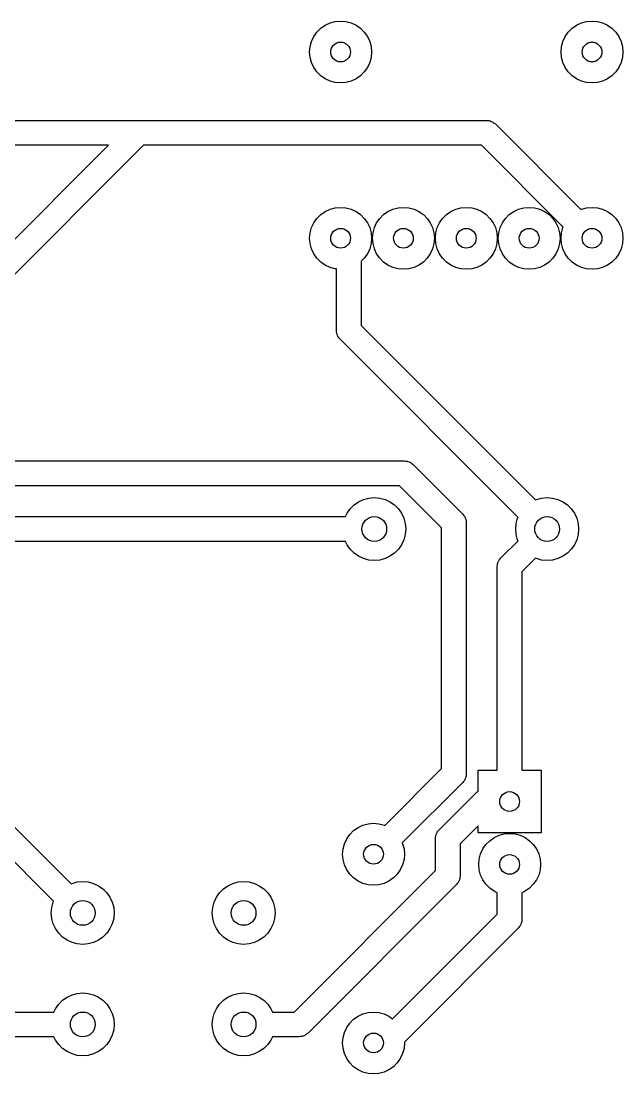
# Model space of a CAD drawing. Extents: x 4.21 to 6.72, y -3.91 to -2.17.
# Drawn here: x 5.758 to 6.716, y -3.848 to -2.175 of the extents above; entities that cross this region are included whole.
import ezdxf

# ---------------------------------------------------------------- set-up
doc = ezdxf.new("R2010")
doc.units = 0
doc.header["$MEASUREMENT"] = 0
doc.layers.add('BLACK', color=7, linetype='CONTINUOUS')

msp = doc.modelspace()

# ---------------------------------------------------------------- linework, layer by layer
at = {"layer": 'BLACK', "linetype": 'CONTINUOUS'}
for p, q in [((6.2497, -2.1778), (6.258, -2.1756)), ((6.258, -2.1756), (6.2665, -2.1748)), ((6.2665, -2.1748), (6.2751, -2.1756)), ((6.2751, -2.1756), (6.2834, -2.1778)), ((6.6497, -2.1778), (6.658, -2.1756)), ((6.658, -2.1756), (6.6665, -2.1748)), ((6.6665, -2.1748), (6.6751, -2.1756)), ((6.6751, -2.1756), (6.6834, -2.1778)), ((6.2239, -2.1994), (6.2288, -2.1924)), ((6.2288, -2.1924), (6.2349, -2.1863)), ((6.2349, -2.1863), (6.2419, -2.1814)), ((6.2419, -2.1814), (6.2497, -2.1778)), ((6.2834, -2.1778), (6.2911, -2.1814)), ((6.2911, -2.1814), (6.2982, -2.1863)), ((6.2982, -2.1863), (6.3042, -2.1924)), ((6.3042, -2.1924), (6.3092, -2.1994)), ((6.6239, -2.1994), (6.6288, -2.1924)), ((6.6288, -2.1924), (6.6349, -2.1863)), ((6.6349, -2.1863), (6.6419, -2.1814)), ((6.6419, -2.1814), (6.6497, -2.1778)), ((6.6834, -2.1778), (6.6911, -2.1814)), ((6.6911, -2.1814), (6.6982, -2.1863)), ((6.6982, -2.1863), (6.7042, -2.1924)), ((6.7042, -2.1924), (6.7092, -2.1994)), ((6.2181, -2.2155), (6.2203, -2.2072)), ((6.2203, -2.2072), (6.2239, -2.1994)), ((6.3092, -2.1994), (6.3128, -2.2072)), ((6.3128, -2.2072), (6.315, -2.2155)), ((6.6181, -2.2155), (6.6203, -2.2072)), ((6.6203, -2.2072), (6.6239, -2.1994)), ((6.7092, -2.1994), (6.7128, -2.2072)), ((6.7128, -2.2072), (6.715, -2.2155)), ((6.2173, -2.224), (6.2181, -2.2155)), ((6.2181, -2.2326), (6.2173, -2.224)), ((6.315, -2.2155), (6.3157, -2.224)), ((6.3157, -2.224), (6.315, -2.2326)), ((6.6173, -2.224), (6.6181, -2.2155)), ((6.6181, -2.2326), (6.6173, -2.224)), ((6.715, -2.2155), (6.7157, -2.224)), ((6.7157, -2.224), (6.715, -2.2326)), ((6.2203, -2.2408), (6.2181, -2.2326)), ((6.2239, -2.2486), (6.2203, -2.2408)), ((6.3128, -2.2408), (6.3092, -2.2486)), ((6.315, -2.2326), (6.3128, -2.2408)), ((6.6203, -2.2408), (6.6181, -2.2326)), ((6.6239, -2.2486), (6.6203, -2.2408)), ((6.7128, -2.2408), (6.7092, -2.2486)), ((6.715, -2.2326), (6.7128, -2.2408)), ((6.2288, -2.2556), (6.2239, -2.2486)), ((6.2349, -2.2617), (6.2288, -2.2556)), ((6.3042, -2.2556), (6.2982, -2.2617)), ((6.3092, -2.2486), (6.3042, -2.2556)), ((6.6288, -2.2556), (6.6239, -2.2486)), ((6.6349, -2.2617), (6.6288, -2.2556)), ((6.7042, -2.2556), (6.6982, -2.2617)), ((6.7092, -2.2486), (6.7042, -2.2556)), ((6.2419, -2.2666), (6.2349, -2.2617)), ((6.2497, -2.2703), (6.2419, -2.2666)), ((6.258, -2.2725), (6.2497, -2.2703)), ((6.2665, -2.2732), (6.258, -2.2725)), ((6.2751, -2.2725), (6.2665, -2.2732)), ((6.2834, -2.2703), (6.2751, -2.2725)), ((6.2911, -2.2666), (6.2834, -2.2703)), ((6.2982, -2.2617), (6.2911, -2.2666)), ((6.6419, -2.2666), (6.6349, -2.2617)), ((6.6497, -2.2703), (6.6419, -2.2666)), ((6.658, -2.2725), (6.6497, -2.2703)), ((6.6665, -2.2732), (6.658, -2.2725)), ((6.6751, -2.2725), (6.6665, -2.2732)), ((6.6834, -2.2703), (6.6751, -2.2725)), ((6.6911, -2.2666), (6.6834, -2.2703)), ((6.6982, -2.2617), (6.6911, -2.2666)), ((5.6118, -2.3327), (5.9449, -2.3327)), ((5.9449, -2.3327), (6.4988, -2.3327)), ((6.4988, -2.3327), (6.5009, -2.333)), ((6.5009, -2.333), (6.503, -2.3331)), ((6.503, -2.3331), (6.5037, -2.3334)), ((6.5037, -2.3334), (6.5044, -2.3335)), ((6.5044, -2.3335), (6.5063, -2.3343)), ((6.5063, -2.3343), (6.5083, -2.3351)), ((6.5083, -2.3351), (6.5088, -2.3355)), ((6.5088, -2.3355), (6.5095, -2.3358)), ((6.5095, -2.3358), (6.5111, -2.3372)), ((6.5111, -2.3372), (6.5127, -2.3384)), ((6.5127, -2.3384), (6.6486, -2.4743)), ((5.8974, -2.372), (5.62, -2.372)), ((5.6218, -2.6476), (5.8974, -2.372)), ((5.953, -2.372), (5.6438, -2.6812)), ((6.4907, -2.372), (5.953, -2.372)), ((6.6208, -2.5022), (6.4907, -2.372)), ((6.2419, -2.4775), (6.2497, -2.4738)), ((6.2497, -2.4738), (6.258, -2.4716)), ((6.258, -2.4716), (6.2665, -2.4709)), ((6.2665, -2.4709), (6.2751, -2.4716)), ((6.2751, -2.4716), (6.2834, -2.4738)), ((6.2834, -2.4738), (6.2911, -2.4775)), ((6.3419, -2.4775), (6.3497, -2.4738)), ((6.3497, -2.4738), (6.358, -2.4716)), ((6.358, -2.4716), (6.3665, -2.4709)), ((6.3665, -2.4709), (6.3751, -2.4716)), ((6.3751, -2.4716), (6.3834, -2.4738)), ((6.3834, -2.4738), (6.3911, -2.4775)), ((6.4419, -2.4775), (6.4497, -2.4738)), ((6.4497, -2.4738), (6.458, -2.4716)), ((6.458, -2.4716), (6.4665, -2.4709)), ((6.4665, -2.4709), (6.4751, -2.4716)), ((6.4751, -2.4716), (6.4834, -2.4738)), ((6.4834, -2.4738), (6.4911, -2.4775)), ((6.5419, -2.4775), (6.5497, -2.4738)), ((6.5497, -2.4738), (6.558, -2.4716)), ((6.558, -2.4716), (6.5665, -2.4709)), ((6.5665, -2.4709), (6.5751, -2.4716)), ((6.5751, -2.4716), (6.5834, -2.4738)), ((6.5834, -2.4738), (6.5911, -2.4775)), ((6.6486, -2.4743), (6.6497, -2.4738)), ((6.6497, -2.4738), (6.658, -2.4716)), ((6.658, -2.4716), (6.6665, -2.4709)), ((6.6665, -2.4709), (6.6751, -2.4716)), ((6.6751, -2.4716), (6.6834, -2.4738)), ((6.6834, -2.4738), (6.6911, -2.4775)), ((6.2239, -2.4955), (6.2288, -2.4884)), ((6.2288, -2.4884), (6.2349, -2.4824)), ((6.2349, -2.4824), (6.2419, -2.4775)), ((6.2911, -2.4775), (6.2982, -2.4824)), ((6.2982, -2.4824), (6.3042, -2.4884)), ((6.3042, -2.4884), (6.3092, -2.4955)), ((6.3239, -2.4955), (6.3288, -2.4884)), ((6.3288, -2.4884), (6.3349, -2.4824)), ((6.3349, -2.4824), (6.3419, -2.4775)), ((6.3911, -2.4775), (6.3982, -2.4824)), ((6.3982, -2.4824), (6.4042, -2.4884)), ((6.4042, -2.4884), (6.4092, -2.4955)), ((6.4239, -2.4955), (6.4288, -2.4884)), ((6.4288, -2.4884), (6.4349, -2.4824)), ((6.4349, -2.4824), (6.4419, -2.4775)), ((6.4911, -2.4775), (6.4982, -2.4824)), ((6.4982, -2.4824), (6.5042, -2.4884)), ((6.5042, -2.4884), (6.5092, -2.4955)), ((6.5239, -2.4955), (6.5288, -2.4884)), ((6.5288, -2.4884), (6.5349, -2.4824)), ((6.5349, -2.4824), (6.5419, -2.4775)), ((6.5911, -2.4775), (6.5982, -2.4824)), ((6.5982, -2.4824), (6.6042, -2.4884)), ((6.6042, -2.4884), (6.6092, -2.4955)), ((6.6911, -2.4775), (6.6982, -2.4824)), ((6.6982, -2.4824), (6.7042, -2.4884)), ((6.7042, -2.4884), (6.7092, -2.4955)), ((6.2181, -2.5115), (6.2203, -2.5032)), ((6.2203, -2.5032), (6.2239, -2.4955)), ((6.3092, -2.4955), (6.3128, -2.5032)), ((6.3128, -2.5032), (6.315, -2.5115)), ((6.3181, -2.5115), (6.3203, -2.5032)), ((6.3203, -2.5032), (6.3239, -2.4955)), ((6.4092, -2.4955), (6.4128, -2.5032)), ((6.4128, -2.5032), (6.415, -2.5115)), ((6.4181, -2.5115), (6.4203, -2.5032)), ((6.4203, -2.5032), (6.4239, -2.4955)), ((6.5092, -2.4955), (6.5128, -2.5032)), ((6.5128, -2.5032), (6.515, -2.5115)), ((6.5181, -2.5115), (6.5203, -2.5032)), ((6.5203, -2.5032), (6.5239, -2.4955)), ((6.6092, -2.4955), (6.6128, -2.5032)), ((6.6128, -2.5032), (6.615, -2.5115)), ((6.6181, -2.5115), (6.6203, -2.5032)), ((6.6203, -2.5032), (6.6208, -2.5022)), ((6.7092, -2.4955), (6.7128, -2.5032)), ((6.7128, -2.5032), (6.715, -2.5115)), ((6.2173, -2.5201), (6.2181, -2.5115)), ((6.2181, -2.5286), (6.2173, -2.5201)), ((6.315, -2.5115), (6.3157, -2.5201)), ((6.3157, -2.5201), (6.315, -2.5286)), ((6.3173, -2.5201), (6.3181, -2.5115)), ((6.3181, -2.5286), (6.3173, -2.5201)), ((6.415, -2.5115), (6.4157, -2.5201)), ((6.4157, -2.5201), (6.415, -2.5286)), ((6.4173, -2.5201), (6.4181, -2.5115)), ((6.4181, -2.5286), (6.4173, -2.5201)), ((6.515, -2.5115), (6.5157, -2.5201)), ((6.5157, -2.5201), (6.515, -2.5286)), ((6.5173, -2.5201), (6.5181, -2.5115)), ((6.5181, -2.5286), (6.5173, -2.5201)), ((6.615, -2.5115), (6.6157, -2.5201)), ((6.6157, -2.5201), (6.615, -2.5286)), ((6.6173, -2.5201), (6.6181, -2.5115)), ((6.6181, -2.5286), (6.6173, -2.5201)), ((6.715, -2.5115), (6.7157, -2.5201)), ((6.7157, -2.5201), (6.715, -2.5286)), ((6.2203, -2.5369), (6.2181, -2.5286)), ((6.2239, -2.5447), (6.2203, -2.5369)), ((6.3128, -2.5369), (6.3092, -2.5447)), ((6.315, -2.5286), (6.3128, -2.5369)), ((6.3203, -2.5369), (6.3181, -2.5286)), ((6.3239, -2.5447), (6.3203, -2.5369)), ((6.4128, -2.5369), (6.4092, -2.5447)), ((6.415, -2.5286), (6.4128, -2.5369)), ((6.4203, -2.5369), (6.4181, -2.5286)), ((6.4239, -2.5447), (6.4203, -2.5369)), ((6.5128, -2.5369), (6.5092, -2.5447)), ((6.515, -2.5286), (6.5128, -2.5369)), ((6.5203, -2.5369), (6.5181, -2.5286)), ((6.5239, -2.5447), (6.5203, -2.5369)), ((6.6128, -2.5369), (6.6092, -2.5447)), ((6.615, -2.5286), (6.6128, -2.5369)), ((6.6203, -2.5369), (6.6181, -2.5286)), ((6.6239, -2.5447), (6.6203, -2.5369)), ((6.7128, -2.5369), (6.7092, -2.5447)), ((6.715, -2.5286), (6.7128, -2.5369)), ((6.2288, -2.5517), (6.2239, -2.5447)), ((6.2349, -2.5578), (6.2288, -2.5517)), ((6.2419, -2.5627), (6.2349, -2.5578)), ((6.3042, -2.5517), (6.2992, -2.5567)), ((6.2992, -2.5567), (6.2992, -2.6585)), ((6.3092, -2.5447), (6.3042, -2.5517)), ((6.3288, -2.5517), (6.3239, -2.5447)), ((6.3349, -2.5578), (6.3288, -2.5517)), ((6.3419, -2.5627), (6.3349, -2.5578)), ((6.3982, -2.5578), (6.3911, -2.5627)), ((6.4042, -2.5517), (6.3982, -2.5578)), ((6.4092, -2.5447), (6.4042, -2.5517)), ((6.4288, -2.5517), (6.4239, -2.5447)), ((6.4349, -2.5578), (6.4288, -2.5517)), ((6.4419, -2.5627), (6.4349, -2.5578)), ((6.4982, -2.5578), (6.4911, -2.5627)), ((6.5042, -2.5517), (6.4982, -2.5578)), ((6.5092, -2.5447), (6.5042, -2.5517)), ((6.5288, -2.5517), (6.5239, -2.5447)), ((6.5349, -2.5578), (6.5288, -2.5517)), ((6.5419, -2.5627), (6.5349, -2.5578)), ((6.5982, -2.5578), (6.5911, -2.5627)), ((6.6042, -2.5517), (6.5982, -2.5578)), ((6.6092, -2.5447), (6.6042, -2.5517)), ((6.6288, -2.5517), (6.6239, -2.5447)), ((6.6349, -2.5578), (6.6288, -2.5517)), ((6.6419, -2.5627), (6.6349, -2.5578)), ((6.6982, -2.5578), (6.6911, -2.5627)), ((6.7042, -2.5517), (6.6982, -2.5578)), ((6.7092, -2.5447), (6.7042, -2.5517)), ((6.2497, -2.5663), (6.2419, -2.5627)), ((6.258, -2.5685), (6.2497, -2.5663)), ((6.2598, -2.5687), (6.258, -2.5685)), ((6.2598, -2.6667), (6.2598, -2.5687)), ((6.3497, -2.5663), (6.3419, -2.5627)), ((6.358, -2.5685), (6.3497, -2.5663)), ((6.3665, -2.5693), (6.358, -2.5685)), ((6.3751, -2.5685), (6.3665, -2.5693)), ((6.3834, -2.5663), (6.3751, -2.5685)), ((6.3911, -2.5627), (6.3834, -2.5663)), ((6.4497, -2.5663), (6.4419, -2.5627)), ((6.458, -2.5685), (6.4497, -2.5663)), ((6.4665, -2.5693), (6.458, -2.5685)), ((6.4751, -2.5685), (6.4665, -2.5693)), ((6.4834, -2.5663), (6.4751, -2.5685)), ((6.4911, -2.5627), (6.4834, -2.5663)), ((6.5497, -2.5663), (6.5419, -2.5627)), ((6.558, -2.5685), (6.5497, -2.5663)), ((6.5665, -2.5693), (6.558, -2.5685)), ((6.5751, -2.5685), (6.5665, -2.5693)), ((6.5834, -2.5663), (6.5751, -2.5685)), ((6.5911, -2.5627), (6.5834, -2.5663)), ((6.6497, -2.5663), (6.6419, -2.5627)), ((6.658, -2.5685), (6.6497, -2.5663)), ((6.6665, -2.5693), (6.658, -2.5685)), ((6.6751, -2.5685), (6.6665, -2.5693)), ((6.6834, -2.5663), (6.6751, -2.5685)), ((6.6911, -2.5627), (6.6834, -2.5663)), ((6.2992, -2.6585), (6.5766, -2.9359)), ((6.2601, -2.6688), (6.2598, -2.6667)), ((6.2603, -2.6709), (6.2601, -2.6688)), ((6.2605, -2.6715), (6.2603, -2.6709)), ((6.2606, -2.6722), (6.2605, -2.6715)), ((6.2615, -2.6742), (6.2606, -2.6722)), ((6.2623, -2.6761), (6.2615, -2.6742)), ((6.2627, -2.6767), (6.2623, -2.6761)), ((6.263, -2.6773), (6.2627, -2.6767)), ((6.2643, -2.6789), (6.263, -2.6773)), ((6.2656, -2.6806), (6.2643, -2.6789)), ((6.5488, -2.9638), (6.2656, -2.6806)), ((5.137, -2.874), (6.3681, -2.874)), ((6.3681, -2.874), (6.3702, -2.8743)), ((6.3702, -2.8743), (6.3723, -2.8745)), ((6.3723, -2.8745), (6.373, -2.8747)), ((6.373, -2.8747), (6.3737, -2.8748)), ((6.3737, -2.8748), (6.3756, -2.8757)), ((6.3756, -2.8757), (6.3775, -2.8764)), ((6.3775, -2.8764), (6.3781, -2.8768)), ((6.3781, -2.8768), (6.3788, -2.8771)), ((6.3788, -2.8771), (6.3803, -2.8785)), ((6.3803, -2.8785), (6.382, -2.8798)), ((6.382, -2.8798), (6.4608, -2.9585)), ((6.36, -2.9134), (5.1452, -2.9134)), ((6.4272, -2.9806), (6.36, -2.9134)), ((6.2818, -2.9501), (6.288, -2.944)), ((6.288, -2.944), (6.2951, -2.939)), ((6.2951, -2.939), (6.303, -2.9353)), ((6.303, -2.9353), (6.3114, -2.933)), ((6.3114, -2.933), (6.3201, -2.9323)), ((6.3201, -2.9323), (6.3288, -2.933)), ((6.3288, -2.933), (6.3372, -2.9353)), ((6.3372, -2.9353), (6.3451, -2.939)), ((6.3451, -2.939), (6.3523, -2.944)), ((6.3523, -2.944), (6.3584, -2.9501)), ((6.5766, -2.9359), (6.578, -2.9353)), ((6.578, -2.9353), (6.5864, -2.933)), ((6.5864, -2.933), (6.5951, -2.9323)), ((6.5951, -2.9323), (6.6038, -2.933)), ((6.6038, -2.933), (6.6122, -2.9353)), ((6.6122, -2.9353), (6.6201, -2.939)), ((6.6201, -2.939), (6.6273, -2.944)), ((6.6273, -2.944), (6.6334, -2.9501)), ((6.2743, -2.9626), (6.2768, -2.9573)), ((6.2768, -2.9573), (6.2818, -2.9501)), ((6.3584, -2.9501), (6.3634, -2.9573)), ((6.3634, -2.9573), (6.3671, -2.9652)), ((6.4608, -2.9585), (6.462, -2.9602)), ((6.462, -2.9602), (6.4634, -2.9618)), ((6.4634, -2.9618), (6.4637, -2.9624)), ((6.6334, -2.9501), (6.6384, -2.9573)), ((6.6384, -2.9573), (6.6421, -2.9652)), ((5.2362, -2.9626), (6.2743, -2.9626)), ((6.3671, -2.9652), (6.3694, -2.9736)), ((6.3694, -2.9736), (6.3701, -2.9823)), ((6.4637, -2.9624), (6.4641, -2.963)), ((6.4641, -2.963), (6.4649, -2.965)), ((6.4649, -2.965), (6.4657, -2.9669)), ((6.4657, -2.9669), (6.4658, -2.9676)), ((6.4658, -2.9676), (6.4661, -2.9683)), ((6.4661, -2.9683), (6.4662, -2.9704)), ((6.4662, -2.9704), (6.4665, -2.9724)), ((6.4665, -2.9724), (6.4665, -3.3713)), ((6.5451, -2.9823), (6.5459, -2.9736)), ((6.5459, -2.9736), (6.5481, -2.9652)), ((6.5481, -2.9652), (6.5488, -2.9638)), ((6.6421, -2.9652), (6.6444, -2.9736)), ((6.6444, -2.9736), (6.6451, -2.9823)), ((6.3694, -2.991), (6.3671, -2.9994)), ((6.3701, -2.9823), (6.3694, -2.991)), ((6.4272, -3.3631), (6.4272, -2.9806)), ((6.5459, -2.991), (6.5451, -2.9823)), ((6.5481, -2.9994), (6.5459, -2.991)), ((6.6444, -2.991), (6.6421, -2.9994)), ((6.6451, -2.9823), (6.6444, -2.991)), ((6.2743, -3.002), (5.2444, -3.002)), ((6.2768, -3.0073), (6.2743, -3.002)), ((6.2818, -3.0144), (6.2768, -3.0073)), ((6.3634, -3.0073), (6.3584, -3.0144)), ((6.3671, -2.9994), (6.3634, -3.0073)), ((6.5215, -3.028), (6.5488, -3.0008)), ((6.5488, -3.0008), (6.5481, -2.9994)), ((6.6384, -3.0073), (6.6334, -3.0144)), ((6.6421, -2.9994), (6.6384, -3.0073)), ((6.288, -3.0206), (6.2818, -3.0144)), ((6.2951, -3.0256), (6.288, -3.0206)), ((6.303, -3.0293), (6.2951, -3.0256)), ((6.3451, -3.0256), (6.3372, -3.0293)), ((6.3523, -3.0206), (6.3451, -3.0256)), ((6.3584, -3.0144), (6.3523, -3.0206)), ((6.5203, -3.0297), (6.5215, -3.028)), ((6.5766, -3.0286), (6.5551, -3.0501)), ((6.578, -3.0293), (6.5766, -3.0286)), ((6.6201, -3.0256), (6.6122, -3.0293)), ((6.6273, -3.0206), (6.6201, -3.0256)), ((6.6334, -3.0144), (6.6273, -3.0206)), ((6.3114, -3.0315), (6.303, -3.0293)), ((6.3201, -3.0323), (6.3114, -3.0315)), ((6.3288, -3.0315), (6.3201, -3.0323)), ((6.3372, -3.0293), (6.3288, -3.0315)), ((6.5157, -3.042), (6.516, -3.0399)), ((6.5157, -3.3654), (6.5157, -3.042)), ((6.516, -3.0399), (6.5162, -3.0378)), ((6.5162, -3.0378), (6.5164, -3.0371)), ((6.5164, -3.0371), (6.5165, -3.0364)), ((6.5165, -3.0364), (6.5174, -3.0345)), ((6.5174, -3.0345), (6.5182, -3.0325)), ((6.5182, -3.0325), (6.5186, -3.032)), ((6.5186, -3.032), (6.5189, -3.0313)), ((6.5189, -3.0313), (6.5203, -3.0297)), ((6.5864, -3.0315), (6.578, -3.0293)), ((6.5951, -3.0323), (6.5864, -3.0315)), ((6.6038, -3.0315), (6.5951, -3.0323)), ((6.6122, -3.0293), (6.6038, -3.0315)), ((6.5551, -3.0501), (6.5551, -3.3654)), ((6.3368, -3.4535), (6.4272, -3.3631)), ((6.4641, -3.3807), (6.4637, -3.3813)), ((6.4649, -3.3787), (6.4641, -3.3807)), ((6.4657, -3.3768), (6.4649, -3.3787)), ((6.4658, -3.3761), (6.4657, -3.3768)), ((6.4661, -3.3754), (6.4658, -3.3761)), ((6.4662, -3.3733), (6.4661, -3.3754)), ((6.4665, -3.3713), (6.4662, -3.3733)), ((6.4854, -3.3988), (6.4854, -3.3654)), ((6.4854, -3.3654), (6.5157, -3.3654)), ((6.5551, -3.3654), (6.5854, -3.3654)), ((6.5854, -3.3654), (6.5854, -3.4654)), ((6.4608, -3.3852), (6.3646, -3.4813)), ((6.462, -3.3835), (6.4608, -3.3852)), ((6.4634, -3.3819), (6.462, -3.3835)), ((6.4637, -3.3813), (6.4634, -3.3819)), ((6.4231, -3.4605), (6.4821, -3.4014)), ((6.4821, -3.4014), (6.4838, -3.4002)), ((6.4838, -3.4002), (6.4854, -3.3988)), ((6.4854, -3.3988), (6.4854, -3.3988)), ((5.7324, -3.4408), (5.8378, -3.5462)), ((6.2812, -3.4676), (6.2873, -3.4615)), ((6.2873, -3.4615), (6.2943, -3.4566)), ((6.2943, -3.4566), (6.3021, -3.453)), ((6.3021, -3.453), (6.3104, -3.4507)), ((6.3104, -3.4507), (6.3189, -3.45)), ((6.3189, -3.45), (6.3274, -3.4507)), ((6.3274, -3.4507), (6.3357, -3.453)), ((6.3357, -3.453), (6.3368, -3.4535)), ((6.4202, -3.4644), (6.4204, -3.4638)), ((6.4204, -3.4638), (6.4218, -3.4622)), ((6.4218, -3.4622), (6.4231, -3.4605)), ((6.4854, -3.4538), (6.4567, -3.4826)), ((6.4854, -3.4654), (6.4854, -3.4538)), ((5.81, -3.574), (5.7104, -3.4744)), ((6.2727, -3.4824), (6.2763, -3.4746)), ((6.2763, -3.4746), (6.2812, -3.4676)), ((6.4173, -3.4744), (6.4176, -3.4723)), ((6.4173, -3.5253), (6.4173, -3.4744)), ((6.4176, -3.4723), (6.4178, -3.4702)), ((6.4178, -3.4702), (6.418, -3.4696)), ((6.418, -3.4696), (6.4181, -3.4689)), ((6.4181, -3.4689), (6.419, -3.4669)), ((6.419, -3.4669), (6.4197, -3.465)), ((6.4197, -3.465), (6.4202, -3.4644)), ((6.5854, -3.4654), (6.4854, -3.4654)), ((6.4977, -3.4837), (6.5038, -3.4777)), ((6.5038, -3.4777), (6.5108, -3.4727)), ((6.5108, -3.4727), (6.5186, -3.4691)), ((6.5186, -3.4691), (6.5269, -3.4669)), ((6.5269, -3.4669), (6.5354, -3.4661)), ((6.5354, -3.4661), (6.544, -3.4669)), ((6.544, -3.4669), (6.5523, -3.4691)), ((6.5523, -3.4691), (6.56, -3.4727)), ((6.56, -3.4727), (6.5671, -3.4777)), ((6.5671, -3.4777), (6.5731, -3.4837)), ((6.2697, -3.4992), (6.2704, -3.4907)), ((6.2704, -3.4907), (6.2727, -3.4824)), ((6.3646, -3.4813), (6.3651, -3.4824)), ((6.3651, -3.4824), (6.3674, -3.4907)), ((6.3674, -3.4907), (6.3681, -3.4992)), ((6.4567, -3.4826), (6.4567, -3.5335)), ((6.4892, -3.4985), (6.4928, -3.4907)), ((6.4928, -3.4907), (6.4977, -3.4837)), ((6.5731, -3.4837), (6.5781, -3.4907)), ((6.5781, -3.4907), (6.5817, -3.4985)), ((6.2704, -3.5078), (6.2697, -3.4992)), ((6.2727, -3.516), (6.2704, -3.5078)), ((6.3674, -3.5078), (6.3651, -3.516)), ((6.3681, -3.4992), (6.3674, -3.5078)), ((6.4862, -3.5154), (6.487, -3.5068)), ((6.487, -3.5068), (6.4892, -3.4985)), ((6.5817, -3.4985), (6.5839, -3.5068)), ((6.5839, -3.5068), (6.5846, -3.5154)), ((6.1926, -3.75), (6.4173, -3.5253)), ((6.2763, -3.5238), (6.2727, -3.516)), ((6.2812, -3.5308), (6.2763, -3.5238)), ((6.2873, -3.5369), (6.2812, -3.5308)), ((6.3566, -3.5308), (6.3505, -3.5369)), ((6.3615, -3.5238), (6.3566, -3.5308)), ((6.3651, -3.516), (6.3615, -3.5238)), ((6.487, -3.5239), (6.4862, -3.5154)), ((6.4892, -3.5322), (6.487, -3.5239)), ((6.5839, -3.5239), (6.5817, -3.5322)), ((6.5846, -3.5154), (6.5839, -3.5239)), ((5.8378, -3.5462), (5.8392, -3.5455)), ((5.8392, -3.5455), (5.8476, -3.5433)), ((5.8476, -3.5433), (5.8563, -3.5425)), ((5.8563, -3.5425), (5.865, -3.5433)), ((5.865, -3.5433), (5.8734, -3.5455)), ((5.8734, -3.5455), (5.8813, -3.5492)), ((6.0872, -3.5492), (6.0951, -3.5455)), ((6.0951, -3.5455), (6.1035, -3.5433)), ((6.1035, -3.5433), (6.1122, -3.5425)), ((6.1122, -3.5425), (6.1209, -3.5433)), ((6.1209, -3.5433), (6.1293, -3.5455)), ((6.1293, -3.5455), (6.1372, -3.5492)), ((6.4509, -3.5474), (6.2147, -3.7836)), ((6.2943, -3.5418), (6.2873, -3.5369)), ((6.3021, -3.5455), (6.2943, -3.5418)), ((6.3104, -3.5477), (6.3021, -3.5455)), ((6.3189, -3.5484), (6.3104, -3.5477)), ((6.3274, -3.5477), (6.3189, -3.5484)), ((6.3357, -3.5455), (6.3274, -3.5477)), ((6.3435, -3.5418), (6.3357, -3.5455)), ((6.3505, -3.5369), (6.3435, -3.5418)), ((6.4522, -3.5457), (6.4509, -3.5474)), ((6.4536, -3.5441), (6.4522, -3.5457)), ((6.4539, -3.5435), (6.4536, -3.5441)), ((6.4543, -3.5429), (6.4539, -3.5435)), ((6.455, -3.5409), (6.4543, -3.5429)), ((6.4559, -3.539), (6.455, -3.5409)), ((6.456, -3.5383), (6.4559, -3.539)), ((6.4562, -3.5376), (6.456, -3.5383)), ((6.4564, -3.5355), (6.4562, -3.5376)), ((6.4567, -3.5335), (6.4564, -3.5355)), ((6.4928, -3.54), (6.4892, -3.5322)), ((6.4977, -3.547), (6.4928, -3.54)), ((6.5038, -3.5531), (6.4977, -3.547)), ((6.5731, -3.547), (6.5671, -3.5531)), ((6.5781, -3.54), (6.5731, -3.547)), ((6.5817, -3.5322), (6.5781, -3.54)), ((5.8813, -3.5492), (5.8884, -3.5542)), ((5.8884, -3.5542), (5.8946, -3.5604)), ((5.8946, -3.5604), (5.8996, -3.5675)), ((6.0689, -3.5675), (6.0739, -3.5604)), ((6.0739, -3.5604), (6.0801, -3.5542)), ((6.0801, -3.5542), (6.0872, -3.5492)), ((6.1372, -3.5492), (6.1443, -3.5542)), ((6.1443, -3.5542), (6.1505, -3.5604)), ((6.1505, -3.5604), (6.1555, -3.5675)), ((6.5108, -3.558), (6.5038, -3.5531)), ((6.5157, -3.5603), (6.5108, -3.558)), ((6.5157, -3.5942), (6.5157, -3.5603)), ((6.56, -3.558), (6.5551, -3.5603)), ((6.5551, -3.5603), (6.5551, -3.6024)), ((6.5671, -3.5531), (6.56, -3.558)), ((5.8071, -3.5838), (5.8093, -3.5754)), ((5.8093, -3.5754), (5.81, -3.574)), ((5.8996, -3.5675), (5.9033, -3.5754)), ((5.9033, -3.5754), (5.9055, -3.5838)), ((6.063, -3.5838), (6.0652, -3.5754)), ((6.0652, -3.5754), (6.0689, -3.5675)), ((6.1555, -3.5675), (6.1592, -3.5754)), ((6.1592, -3.5754), (6.1614, -3.5838)), ((5.8063, -3.5925), (5.8071, -3.5838)), ((5.8071, -3.6012), (5.8063, -3.5925)), ((5.9055, -3.5838), (5.9063, -3.5925)), ((5.9063, -3.5925), (5.9055, -3.6012)), ((6.0622, -3.5925), (6.063, -3.5838)), ((6.063, -3.6012), (6.0622, -3.5925)), ((6.1614, -3.5838), (6.1622, -3.5925)), ((6.1622, -3.5925), (6.1614, -3.6012)), ((6.3493, -3.7607), (6.5157, -3.5942)), ((5.8093, -3.6096), (5.8071, -3.6012)), ((5.813, -3.6175), (5.8093, -3.6096)), ((5.9033, -3.6096), (5.8996, -3.6175)), ((5.9055, -3.6012), (5.9033, -3.6096)), ((6.0652, -3.6096), (6.063, -3.6012)), ((6.0689, -3.6175), (6.0652, -3.6096)), ((6.1592, -3.6096), (6.1555, -3.6175)), ((6.1614, -3.6012), (6.1592, -3.6096)), ((6.5506, -3.6146), (6.5494, -3.6163)), ((6.552, -3.613), (6.5506, -3.6146)), ((6.5523, -3.6124), (6.552, -3.613)), ((6.5527, -3.6118), (6.5523, -3.6124)), ((6.5534, -3.6098), (6.5527, -3.6118)), ((6.5543, -3.6079), (6.5534, -3.6098)), ((6.5544, -3.6072), (6.5543, -3.6079)), ((6.5547, -3.6065), (6.5544, -3.6072)), ((6.5548, -3.6044), (6.5547, -3.6065)), ((6.5551, -3.6024), (6.5548, -3.6044)), ((5.818, -3.6247), (5.813, -3.6175)), ((5.8242, -3.6308), (5.818, -3.6247)), ((5.8313, -3.6358), (5.8242, -3.6308)), ((5.8884, -3.6308), (5.8813, -3.6358)), ((5.8946, -3.6247), (5.8884, -3.6308)), ((5.8996, -3.6175), (5.8946, -3.6247)), ((6.0739, -3.6247), (6.0689, -3.6175)), ((6.0801, -3.6308), (6.0739, -3.6247)), ((6.0872, -3.6358), (6.0801, -3.6308)), ((6.1443, -3.6308), (6.1372, -3.6358)), ((6.1505, -3.6247), (6.1443, -3.6308)), ((6.1555, -3.6175), (6.1505, -3.6247)), ((6.5494, -3.6163), (6.368, -3.7977)), ((5.8392, -3.6395), (5.8313, -3.6358)), ((5.8476, -3.6418), (5.8392, -3.6395)), ((5.8563, -3.6425), (5.8476, -3.6418)), ((5.865, -3.6418), (5.8563, -3.6425)), ((5.8734, -3.6395), (5.865, -3.6418)), ((5.8813, -3.6358), (5.8734, -3.6395)), ((6.0951, -3.6395), (6.0872, -3.6358)), ((6.1035, -3.6418), (6.0951, -3.6395)), ((6.1122, -3.6425), (6.1035, -3.6418)), ((6.1209, -3.6418), (6.1122, -3.6425)), ((6.1293, -3.6395), (6.1209, -3.6418)), ((6.1372, -3.6358), (6.1293, -3.6395)), ((5.818, -3.7375), (5.8242, -3.7314)), ((5.8242, -3.7314), (5.8313, -3.7264)), ((5.8313, -3.7264), (5.8392, -3.7227)), ((5.8392, -3.7227), (5.8476, -3.7204)), ((5.8476, -3.7204), (5.8563, -3.7197)), ((5.8563, -3.7197), (5.865, -3.7204)), ((5.865, -3.7204), (5.8734, -3.7227)), ((5.8734, -3.7227), (5.8813, -3.7264)), ((5.8813, -3.7264), (5.8884, -3.7314)), ((5.8884, -3.7314), (5.8946, -3.7375)), ((6.0739, -3.7375), (6.0801, -3.7314)), ((6.0801, -3.7314), (6.0872, -3.7264)), ((6.0872, -3.7264), (6.0951, -3.7227)), ((6.0951, -3.7227), (6.1035, -3.7204)), ((6.1035, -3.7204), (6.1122, -3.7197)), ((6.1122, -3.7197), (6.1209, -3.7204)), ((6.1209, -3.7204), (6.1293, -3.7227)), ((6.1293, -3.7227), (6.1372, -3.7264)), ((6.1372, -3.7264), (6.1443, -3.7314)), ((6.1443, -3.7314), (6.1505, -3.7375)), ((5.8105, -3.75), (5.813, -3.7447)), ((5.813, -3.7447), (5.818, -3.7375)), ((5.8946, -3.7375), (5.8996, -3.7447)), ((5.8996, -3.7447), (5.9033, -3.7526)), ((6.0652, -3.7526), (6.0689, -3.7447)), ((6.0689, -3.7447), (6.0739, -3.7375)), ((6.1505, -3.7375), (6.1555, -3.7447)), ((6.1555, -3.7447), (6.158, -3.75)), ((5.7052, -3.75), (5.8105, -3.75)), ((5.9033, -3.7526), (5.9055, -3.761)), ((5.9055, -3.761), (5.9063, -3.7697)), ((6.0622, -3.7697), (6.063, -3.761)), ((6.063, -3.761), (6.0652, -3.7526)), ((6.158, -3.75), (6.1926, -3.75)), ((6.2812, -3.7676), (6.2873, -3.7615)), ((6.2873, -3.7615), (6.2943, -3.7566)), ((6.2943, -3.7566), (6.3021, -3.753)), ((6.3021, -3.753), (6.3104, -3.7507)), ((6.3104, -3.7507), (6.3189, -3.75)), ((6.3189, -3.75), (6.3274, -3.7507)), ((6.3274, -3.7507), (6.3357, -3.753)), ((6.3357, -3.753), (6.3435, -3.7566)), ((6.3435, -3.7566), (6.3493, -3.7607)), ((5.9055, -3.7784), (5.9033, -3.7868)), ((5.9063, -3.7697), (5.9055, -3.7784)), ((6.063, -3.7784), (6.0622, -3.7697)), ((6.0652, -3.7868), (6.063, -3.7784)), ((6.2704, -3.7907), (6.2727, -3.7824)), ((6.2727, -3.7824), (6.2763, -3.7746)), ((6.2763, -3.7746), (6.2812, -3.7676)), ((5.8105, -3.7894), (5.7052, -3.7894)), ((5.813, -3.7947), (5.8105, -3.7894)), ((5.818, -3.8018), (5.813, -3.7947)), ((5.8996, -3.7947), (5.8946, -3.8018)), ((5.9033, -3.7868), (5.8996, -3.7947)), ((6.0689, -3.7947), (6.0652, -3.7868)), ((6.0739, -3.8018), (6.0689, -3.7947)), ((6.1555, -3.7947), (6.1505, -3.8018)), ((6.158, -3.7894), (6.1555, -3.7947)), ((6.2008, -3.7894), (6.158, -3.7894)), ((6.2029, -3.7891), (6.2008, -3.7894)), ((6.205, -3.7889), (6.2029, -3.7891)), ((6.2056, -3.7887), (6.205, -3.7889)), ((6.2063, -3.7886), (6.2056, -3.7887)), ((6.2082, -3.7877), (6.2063, -3.7886)), ((6.2102, -3.787), (6.2082, -3.7877)), ((6.2108, -3.7865), (6.2102, -3.787)), ((6.2114, -3.7862), (6.2108, -3.7865)), ((6.213, -3.7849), (6.2114, -3.7862)), ((6.2147, -3.7836), (6.213, -3.7849)), ((6.2697, -3.7992), (6.2704, -3.7907)), ((6.368, -3.7977), (6.3681, -3.7992)), ((5.8242, -3.808), (5.818, -3.8018)), ((5.8313, -3.813), (5.8242, -3.808)), ((5.8392, -3.8167), (5.8313, -3.813)), ((5.8813, -3.813), (5.8734, -3.8167)), ((5.8884, -3.808), (5.8813, -3.813)), ((5.8946, -3.8018), (5.8884, -3.808)), ((6.0801, -3.808), (6.0739, -3.8018)), ((6.0872, -3.813), (6.0801, -3.808)), ((6.0951, -3.8167), (6.0872, -3.813)), ((6.1372, -3.813), (6.1293, -3.8167)), ((6.1443, -3.808), (6.1372, -3.813)), ((6.1505, -3.8018), (6.1443, -3.808)), ((6.2704, -3.8078), (6.2697, -3.7992)), ((6.2727, -3.816), (6.2704, -3.8078)), ((6.3674, -3.8078), (6.3651, -3.816)), ((6.3681, -3.7992), (6.3674, -3.8078)), ((5.8476, -3.8189), (5.8392, -3.8167)), ((5.8563, -3.8197), (5.8476, -3.8189)), ((5.865, -3.8189), (5.8563, -3.8197)), ((5.8734, -3.8167), (5.865, -3.8189)), ((6.1035, -3.8189), (6.0951, -3.8167)), ((6.1122, -3.8197), (6.1035, -3.8189)), ((6.1209, -3.8189), (6.1122, -3.8197)), ((6.1293, -3.8167), (6.1209, -3.8189)), ((6.2763, -3.8238), (6.2727, -3.816)), ((6.2812, -3.8308), (6.2763, -3.8238)), ((6.2873, -3.8369), (6.2812, -3.8308)), ((6.3566, -3.8308), (6.3505, -3.8369)), ((6.3615, -3.8238), (6.3566, -3.8308)), ((6.3651, -3.816), (6.3615, -3.8238)), ((6.2943, -3.8418), (6.2873, -3.8369)), ((6.3021, -3.8455), (6.2943, -3.8418)), ((6.3104, -3.8477), (6.3021, -3.8455)), ((6.3189, -3.8484), (6.3104, -3.8477)), ((6.3274, -3.8477), (6.3189, -3.8484)), ((6.3357, -3.8455), (6.3274, -3.8477)), ((6.3435, -3.8418), (6.3357, -3.8455)), ((6.3505, -3.8369), (6.3435, -3.8418))]:
    msp.add_line(p, q, dxfattribs=at)
at = {"layer": 'BLACK'}
for centre, radius in [((6.2665, -2.224), 0.0157), ((6.6665, -2.224), 0.0157), ((6.2665, -2.5201), 0.0157), ((6.3665, -2.5201), 0.0157), ((6.4665, -2.5201), 0.0157), ((6.5665, -2.5201), 0.0157), ((6.6665, -2.5201), 0.0157), ((6.3201, -2.9823), 0.0197), ((6.5951, -2.9823), 0.0197), ((6.5354, -3.4154), 0.0157), ((6.3189, -3.4992), 0.0157), ((6.5354, -3.5154), 0.0157), ((5.8563, -3.5925), 0.0197), ((6.1122, -3.5925), 0.0197), ((5.8563, -3.7697), 0.0197), ((6.1122, -3.7697), 0.0197), ((6.3189, -3.7992), 0.0157)]:
    msp.add_circle(centre, radius, dxfattribs=at)

doc.saveas('drawing.dxf')
